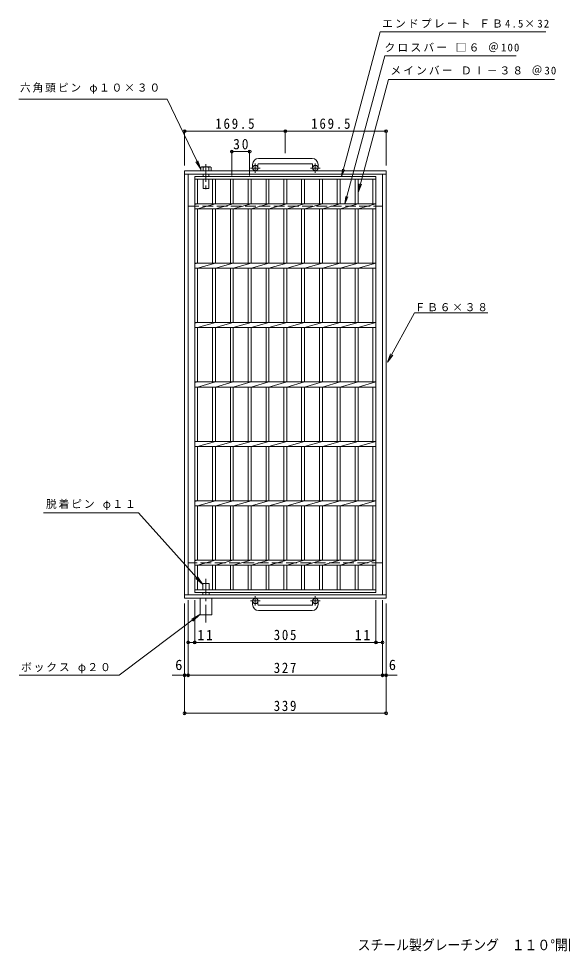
# Model space of a CAD drawing. Units: millimetres, scale not verified. Extents: x -1082 to 1035, y -823 to 777.
# Drawn here: x -1082 to -168, y -793 to 777 of the extents above; entities that cross this region are included whole.
import ezdxf
from ezdxf.enums import TextEntityAlignment as Align

# ---------------------------------------------------------------- set-up
doc = ezdxf.new("R2010")
doc.units = ezdxf.units.MM
doc.header["$LTSCALE"] = 6
doc.header["$PDMODE"] = 32
doc.header["$PDSIZE"] = 4.8
doc.linetypes.add('CHAIN1', pattern=[8, 5, -1, 1, -1])
doc.linetypes.add('DASHED3', pattern=[4, 3, -1])
for name, color, linetype, lineweight in [('A-1_ピット', 2, 'Continuous', 9), ('A-2_蓋', 3, 'Continuous', 9), ('A-4_寸法', 7, 'Continuous', 9), ('A-5_仕様文', 7, 'Continuous', 9), ('A-9_ｸｯｼｮﾝ材', 4, 'Continuous', 9)]:
    doc.layers.add(name, color=color, linetype=linetype, lineweight=lineweight)
doc.layers.add('F-5_F-5ﾚｲﾔ', color=2, linetype='Continuous')
doc.styles.add('ＭＳ ゴシック', font='')
doc.styles.get('ＭＳ ゴシック').set_extended_font_data('MS Gothic')

msp = doc.modelspace()

# ---------------------------------------------------------------- linework, layer by layer
at = {"layer": 'A-1_ピット'}
for p, q in [((-588.715, 541.852), (-678.715, 541.852)), ((-803.215, 521.253), (-803.215, -198.748)), ((-803.215, 521.253), (-464.215, 521.253)), ((-688.715, 531.853), (-688.715, 525.753)), ((-679.715, 531.853), (-679.715, 525.753)), ((-678.715, 532.852), (-588.715, 532.852)), ((-587.715, 531.853), (-587.715, 525.753)), ((-578.715, 531.853), (-578.715, 525.753)), ((-464.215, 521.253), (-464.215, -198.748)), ((-803.215, 515.252), (-464.215, 515.252)), ((-797.215, 515.252), (-797.215, -192.747)), ((-470.215, 515.252), (-470.215, -192.747)), ((-803.215, -192.747), (-464.215, -192.747)), ((-803.215, -198.748), (-464.215, -198.748)), ((-688.715, -209.348), (-688.715, -203.248)), ((-679.715, -209.348), (-679.715, -203.248)), ((-587.715, -209.348), (-587.715, -203.248)), ((-578.715, -209.348), (-578.715, -203.248)), ((-678.715, -210.348), (-588.715, -210.348)), ((-588.715, -219.348), (-678.715, -219.348))]:
    msp.add_line(p, q, dxfattribs=at)
at = {"layer": 'A-1_ピット', "linetype": 'CHAIN1'}
for p, q in [((-676.052, 525.753), (-692.459, 525.753)), ((-684.215, 517.645), (-684.215, 533.243)), ((-575.052, 525.753), (-591.459, 525.753)), ((-583.215, 517.645), (-583.215, 533.243)), ((-676.052, -203.248), (-692.459, -203.248)), ((-684.215, -195.141), (-684.215, -210.738)), ((-575.052, -203.248), (-591.459, -203.248)), ((-583.215, -195.141), (-583.215, -210.738))]:
    msp.add_line(p, q, dxfattribs=at)
at = {"layer": 'A-1_ピット', "linetype": 'DASHED3'}
for p, q in [((-797.215, 461.253), (-470.215, 461.253)), ((-470.215, -138.748), (-797.215, -138.748))]:
    msp.add_line(p, q, dxfattribs=at)
at = {"layer": 'A-1_ピット'}
for centre in [(-684.215, 525.753), (-583.215, 525.753), (-684.215, -203.248), (-583.215, -203.248)]:
    msp.add_circle(centre, 4.5, dxfattribs=at)
for centre, radius, start, end in [((-678.715, 531.853), 10, 90, 180), ((-588.715, 531.853), 10, 0, 90), ((-678.715, 531.853), 1, 90, 180), ((-588.715, 531.853), 1, 0, 90), ((-678.715, -209.348), 10, 180, 270), ((-678.715, -209.348), 1, 180, 270), ((-588.715, -209.348), 10, 270, 0), ((-588.715, -209.348), 1, 270, 0)]:
    msp.add_arc(centre, radius, start, end, dxfattribs=at)
at = {"layer": 'A-2_蓋'}
for p, q in [((-786.215, -188.747), (-786.215, 511.252)), ((-786.215, 511.252), (-481.215, 511.252)), ((-786.215, 506.753), (-481.215, 506.753)), ((-781.215, 465.492), (-781.215, 506.753)), ((-756.214, 506.753), (-756.214, 465.492)), ((-751.215, 506.753), (-751.215, 465.492)), ((-726.215, 506.753), (-726.215, 465.492)), ((-721.215, 506.753), (-721.215, 465.492)), ((-696.215, 506.753), (-696.215, 465.492)), ((-691.215, 506.753), (-691.215, 465.492)), ((-666.215, 506.753), (-666.215, 465.492)), ((-661.215, 506.753), (-661.215, 465.492)), ((-636.215, 506.753), (-636.215, 465.492)), ((-631.215, 506.753), (-631.215, 465.492)), ((-606.214, 506.753), (-606.214, 465.492)), ((-601.215, 506.753), (-601.215, 465.492)), ((-576.215, 506.753), (-576.215, 465.492)), ((-571.215, 506.753), (-571.215, 465.492)), ((-546.215, 506.753), (-546.215, 465.492)), ((-541.215, 506.753), (-541.215, 465.492)), ((-516.215, 506.753), (-516.215, 465.492)), ((-511.215, 506.753), (-511.215, 465.492)), ((-486.215, 506.753), (-486.215, 465.492)), ((-481.215, 511.252), (-481.215, -188.747)), ((-781.215, 465.492), (-786.215, 464.492)), ((-786.215, 465.492), (-481.215, 465.492)), ((-786.215, 457.013), (-481.215, 457.013)), ((-751.215, 465.492), (-781.215, 457.013)), ((-781.215, 365.492), (-781.215, 457.013)), ((-756.214, 457.013), (-756.214, 365.492)), ((-721.215, 465.492), (-751.215, 457.013)), ((-751.215, 457.013), (-751.215, 365.492)), ((-726.215, 457.013), (-726.215, 365.492)), ((-691.215, 465.492), (-721.215, 457.013)), ((-721.215, 457.013), (-721.215, 365.492)), ((-696.215, 457.013), (-696.215, 365.492)), ((-661.215, 465.492), (-691.215, 457.013)), ((-691.215, 457.013), (-691.215, 365.492)), ((-666.215, 457.013), (-666.215, 365.492)), ((-631.215, 465.492), (-661.215, 457.013)), ((-661.215, 457.013), (-661.215, 365.492)), ((-636.215, 457.013), (-636.215, 365.492)), ((-601.215, 465.492), (-631.215, 457.013)), ((-631.215, 457.013), (-631.215, 365.492)), ((-606.214, 457.013), (-606.214, 365.492)), ((-571.215, 465.492), (-601.215, 457.013)), ((-601.215, 457.013), (-601.215, 365.492)), ((-576.215, 457.013), (-576.215, 365.492)), ((-541.215, 465.492), (-571.215, 457.013)), ((-571.215, 457.013), (-571.215, 365.492)), ((-546.215, 457.013), (-546.215, 365.492)), ((-511.215, 465.492), (-541.215, 457.013)), ((-541.215, 457.013), (-541.215, 365.492)), ((-516.215, 457.013), (-516.215, 365.492)), ((-481.215, 465.492), (-511.215, 457.013)), ((-511.215, 457.013), (-511.215, 365.492)), ((-486.215, 457.013), (-486.215, 365.492)), ((-781.215, 365.492), (-786.215, 364.492)), ((-786.215, 365.492), (-481.215, 365.492)), ((-751.215, 365.492), (-781.215, 357.013)), ((-721.215, 365.492), (-751.215, 357.013)), ((-691.215, 365.492), (-721.215, 357.013)), ((-661.215, 365.492), (-691.215, 357.013)), ((-631.215, 365.492), (-661.215, 357.013)), ((-601.215, 365.492), (-631.215, 357.013)), ((-571.215, 365.492), (-601.215, 357.013)), ((-541.215, 365.492), (-571.215, 357.013)), ((-511.215, 365.492), (-541.215, 357.013)), ((-481.215, 365.492), (-511.215, 357.013)), ((-786.215, 357.013), (-481.215, 357.013)), ((-781.215, 265.492), (-781.215, 357.013)), ((-756.214, 357.013), (-756.214, 265.492)), ((-751.215, 357.013), (-751.215, 265.492)), ((-726.215, 357.013), (-726.215, 265.492)), ((-721.215, 357.013), (-721.215, 265.492)), ((-696.215, 357.013), (-696.215, 265.492)), ((-691.215, 357.013), (-691.215, 265.492)), ((-666.215, 357.013), (-666.215, 265.492)), ((-661.215, 357.013), (-661.215, 265.492)), ((-636.215, 357.013), (-636.215, 265.492)), ((-631.215, 357.013), (-631.215, 265.492)), ((-606.214, 357.013), (-606.214, 265.492)), ((-601.215, 357.013), (-601.215, 265.492)), ((-576.215, 357.013), (-576.215, 265.492)), ((-571.215, 357.013), (-571.215, 265.492)), ((-546.215, 357.013), (-546.215, 265.492)), ((-541.215, 357.013), (-541.215, 265.492)), ((-516.215, 357.013), (-516.215, 265.492)), ((-511.215, 357.013), (-511.215, 265.492)), ((-486.215, 357.013), (-486.215, 265.492)), ((-781.215, 265.492), (-786.215, 264.492)), ((-786.215, 265.492), (-481.215, 265.492)), ((-786.215, 257.013), (-481.215, 257.013)), ((-751.215, 265.492), (-781.215, 257.013)), ((-781.215, 165.492), (-781.215, 257.013)), ((-756.214, 257.013), (-756.214, 165.492)), ((-721.215, 265.492), (-751.215, 257.013)), ((-751.215, 257.013), (-751.215, 165.492)), ((-726.215, 257.013), (-726.215, 165.492)), ((-691.215, 265.492), (-721.215, 257.013)), ((-721.215, 257.013), (-721.215, 165.492)), ((-696.215, 257.013), (-696.215, 165.492)), ((-661.215, 265.492), (-691.215, 257.013)), ((-691.215, 257.013), (-691.215, 165.492)), ((-666.215, 257.013), (-666.215, 165.492)), ((-631.215, 265.492), (-661.215, 257.013)), ((-661.215, 257.013), (-661.215, 165.492)), ((-636.215, 257.013), (-636.215, 165.492)), ((-601.215, 265.492), (-631.215, 257.013)), ((-631.215, 257.013), (-631.215, 165.492)), ((-606.214, 257.013), (-606.214, 165.492)), ((-571.215, 265.492), (-601.215, 257.013)), ((-601.215, 257.013), (-601.215, 165.492)), ((-576.215, 257.013), (-576.215, 165.492)), ((-541.215, 265.492), (-571.215, 257.013)), ((-571.215, 257.013), (-571.215, 165.492)), ((-546.215, 257.013), (-546.215, 165.492)), ((-511.215, 265.492), (-541.215, 257.013)), ((-541.215, 257.013), (-541.215, 165.492)), ((-516.215, 257.013), (-516.215, 165.492)), ((-481.215, 265.492), (-511.215, 257.013)), ((-511.215, 257.013), (-511.215, 165.492)), ((-486.215, 257.013), (-486.215, 165.492)), ((-781.215, 165.492), (-786.215, 164.492)), ((-786.215, 165.492), (-481.215, 165.492)), ((-751.215, 165.492), (-781.215, 157.013)), ((-721.215, 165.492), (-751.215, 157.013)), ((-691.215, 165.492), (-721.215, 157.013)), ((-661.215, 165.492), (-691.215, 157.013)), ((-631.215, 165.492), (-661.215, 157.013)), ((-601.215, 165.492), (-631.215, 157.013)), ((-571.215, 165.492), (-601.215, 157.013)), ((-541.215, 165.492), (-571.215, 157.013)), ((-511.215, 165.492), (-541.215, 157.013)), ((-481.215, 165.492), (-511.215, 157.013)), ((-786.215, 157.013), (-481.215, 157.013)), ((-781.215, 65.492), (-781.215, 157.013)), ((-756.214, 157.013), (-756.214, 65.492)), ((-751.215, 157.013), (-751.215, 65.492)), ((-726.215, 157.013), (-726.215, 65.492)), ((-721.215, 157.013), (-721.215, 65.492)), ((-696.215, 157.013), (-696.215, 65.492)), ((-691.215, 157.013), (-691.215, 65.492)), ((-666.215, 157.013), (-666.215, 65.492)), ((-661.215, 157.013), (-661.215, 65.492)), ((-636.215, 157.013), (-636.215, 65.492)), ((-631.215, 157.013), (-631.215, 65.492)), ((-606.214, 157.013), (-606.214, 65.492)), ((-601.215, 157.013), (-601.215, 65.492)), ((-576.215, 157.013), (-576.215, 65.492)), ((-571.215, 157.013), (-571.215, 65.492)), ((-546.215, 157.013), (-546.215, 65.492)), ((-541.215, 157.013), (-541.215, 65.492)), ((-516.215, 157.013), (-516.215, 65.492)), ((-511.215, 157.013), (-511.215, 65.492)), ((-486.215, 157.013), (-486.215, 65.492)), ((-781.215, 65.492), (-786.215, 64.492)), ((-786.215, 65.492), (-481.215, 65.492)), ((-751.215, 65.492), (-781.215, 57.013)), ((-721.215, 65.492), (-751.215, 57.013)), ((-691.215, 65.492), (-721.215, 57.013)), ((-661.215, 65.492), (-691.215, 57.013)), ((-631.215, 65.492), (-661.215, 57.013)), ((-601.215, 65.492), (-631.215, 57.013)), ((-571.215, 65.492), (-601.215, 57.013)), ((-541.215, 65.492), (-571.215, 57.013)), ((-511.215, 65.492), (-541.215, 57.013)), ((-481.215, 65.492), (-511.215, 57.013)), ((-786.215, 57.013), (-481.215, 57.013)), ((-781.215, -34.508), (-781.215, 57.013)), ((-756.214, 57.013), (-756.214, -34.508)), ((-751.215, 57.013), (-751.215, -34.508)), ((-726.215, 57.013), (-726.215, -34.508)), ((-721.215, 57.013), (-721.215, -34.508)), ((-696.215, 57.013), (-696.215, -34.508)), ((-691.215, 57.013), (-691.215, -34.508)), ((-666.215, 57.013), (-666.215, -34.508)), ((-661.215, 57.013), (-661.215, -34.508)), ((-636.215, 57.013), (-636.215, -34.508)), ((-631.215, 57.013), (-631.215, -34.508)), ((-606.214, 57.013), (-606.214, -34.508)), ((-601.215, 57.013), (-601.215, -34.508)), ((-576.215, 57.013), (-576.215, -34.508)), ((-571.215, 57.013), (-571.215, -34.508)), ((-546.215, 57.013), (-546.215, -34.508)), ((-541.215, 57.013), (-541.215, -34.508)), ((-516.215, 57.013), (-516.215, -34.508)), ((-511.215, 57.013), (-511.215, -34.508)), ((-486.215, 57.013), (-486.215, -34.508)), ((-781.215, -34.508), (-786.215, -35.508)), ((-786.215, -34.508), (-481.215, -34.508)), ((-786.215, -42.987), (-481.215, -42.987)), ((-751.215, -34.508), (-781.215, -42.987)), ((-781.215, -134.508), (-781.215, -42.987)), ((-756.214, -42.987), (-756.214, -134.508)), ((-721.215, -34.508), (-751.215, -42.987)), ((-751.215, -42.987), (-751.215, -134.508)), ((-726.215, -42.987), (-726.215, -134.508)), ((-691.215, -34.508), (-721.215, -42.987)), ((-721.215, -42.987), (-721.215, -134.508)), ((-696.215, -42.987), (-696.215, -134.508)), ((-661.215, -34.508), (-691.215, -42.987)), ((-691.215, -42.987), (-691.215, -134.508)), ((-666.215, -42.987), (-666.215, -134.508)), ((-631.215, -34.508), (-661.215, -42.987)), ((-661.215, -42.987), (-661.215, -134.508)), ((-636.215, -42.987), (-636.215, -134.508)), ((-601.215, -34.508), (-631.215, -42.987)), ((-631.215, -42.987), (-631.215, -134.508)), ((-606.214, -42.987), (-606.214, -134.508)), ((-571.215, -34.508), (-601.215, -42.987)), ((-601.215, -42.987), (-601.215, -134.508)), ((-576.215, -42.987), (-576.215, -134.508)), ((-541.215, -34.508), (-571.215, -42.987)), ((-571.215, -42.987), (-571.215, -134.508)), ((-546.215, -42.987), (-546.215, -134.508)), ((-511.215, -34.508), (-541.215, -42.987)), ((-541.215, -42.987), (-541.215, -134.508)), ((-516.215, -42.987), (-516.215, -134.508)), ((-481.215, -34.508), (-511.215, -42.987)), ((-511.215, -42.987), (-511.215, -134.508)), ((-486.215, -42.987), (-486.215, -134.508)), ((-781.215, -134.508), (-786.215, -135.508)), ((-786.215, -134.508), (-481.215, -134.508)), ((-751.215, -134.508), (-781.215, -142.988)), ((-721.215, -134.508), (-751.215, -142.988)), ((-691.215, -134.508), (-721.215, -142.988)), ((-661.215, -134.508), (-691.215, -142.988)), ((-631.215, -134.508), (-661.215, -142.988)), ((-601.215, -134.508), (-631.215, -142.988)), ((-571.215, -134.508), (-601.215, -142.988)), ((-541.215, -134.508), (-571.215, -142.988)), ((-511.215, -134.508), (-541.215, -142.988)), ((-481.215, -134.508), (-511.215, -142.988)), ((-786.215, -142.988), (-481.215, -142.988)), ((-781.215, -184.248), (-781.215, -142.988)), ((-756.214, -142.988), (-756.214, -184.248)), ((-751.215, -142.988), (-751.215, -184.248)), ((-726.215, -142.988), (-726.215, -184.248)), ((-721.215, -142.988), (-721.215, -184.248)), ((-696.215, -142.988), (-696.215, -184.248)), ((-691.215, -142.988), (-691.215, -184.248)), ((-666.215, -142.988), (-666.215, -184.248)), ((-661.215, -142.988), (-661.215, -184.248)), ((-636.215, -142.988), (-636.215, -184.248)), ((-631.215, -142.988), (-631.215, -184.248)), ((-606.214, -142.988), (-606.214, -184.248)), ((-601.215, -142.988), (-601.215, -184.248)), ((-576.215, -142.988), (-576.215, -184.248)), ((-571.215, -142.988), (-571.215, -184.248)), ((-546.215, -142.988), (-546.215, -184.248)), ((-541.215, -142.988), (-541.215, -184.248)), ((-516.215, -142.988), (-516.215, -184.248)), ((-511.215, -142.988), (-511.215, -184.248)), ((-486.215, -142.988), (-486.215, -184.248)), ((-481.215, -184.248), (-786.215, -184.248)), ((-481.215, -188.747), (-786.215, -188.747))]:
    msp.add_line(p, q, dxfattribs=at)
at = {"layer": 'A-4_寸法'}
for p, q in [((-803.215, 530.253), (-803.215, 589.719)), ((-803.215, 587.919), (-633.715, 587.919)), ((-633.715, 550.852), (-633.715, 589.719)), ((-633.715, 587.919), (-464.215, 587.919)), ((-464.215, 530.253), (-464.215, 589.719)), ((-723.715, 513.359), (-723.715, 555.205)), ((-723.715, 553.405), (-693.715, 553.405)), ((-693.715, 513.359), (-693.715, 555.205)), ((-797.215, -201.747), (-797.215, -330.223)), ((-786.215, -201.747), (-786.215, -274.727)), ((-481.215, -201.747), (-481.215, -274.727)), ((-470.215, -201.747), (-470.215, -330.223)), ((-803.215, -207.747), (-803.215, -394.231)), ((-464.215, -207.747), (-464.215, -394.231)), ((-823.867, -328.423), (-797.215, -328.423)), ((-797.215, -328.423), (-470.215, -328.423)), ((-470.215, -328.423), (-445.247, -328.423)), ((-464.215, -337.423), (-464.215, -330.223)), ((-803.215, -392.431), (-464.215, -392.431))]:
    msp.add_line(p, q, dxfattribs=at)
msp.add_lwpolyline([(-797.215, -272.927), (-786.215, -272.927), (-481.215, -272.927), (-470.215, -272.927)], dxfattribs=at)
for p in [(-803.215, 587.919), (-633.715, 587.919), (-464.215, 587.919), (-723.715, 553.405), (-693.715, 553.405), (-797.215, -272.927), (-786.215, -272.927), (-481.215, -272.927), (-470.215, -272.927), (-803.215, -328.423), (-797.215, -328.423), (-470.215, -328.423), (-464.215, -328.423), (-803.215, -392.431), (-464.215, -392.431)]:
    msp.add_point(p, dxfattribs=at)
at = {"layer": 'A-5_仕様文'}
for p, q in [((-511.215, 484.529), (-460.226, 674.82)), ((-460.226, 674.82), (-180.685, 674.82)), ((-832.722, 641.432), (-1082.369, 641.432)), ((-832.722, 641.432), (-776.1, 523.793)), ((-776.1, 523.793), (-784.314, 536.344)), ((-776.1, 523.793), (-780.785, 538.042)), ((-539.198, 511.252), (-537.567, 523.645)), ((-539.198, 511.252), (-534.415, 522.801)), ((-511.215, 484.529), (-509.257, 499.4)), ((-511.215, 484.529), (-505.475, 498.387)), ((-533.309, 465.492), (-531.677, 477.885)), ((-533.309, 465.492), (-528.525, 477.041)), ((-416.405, 281.911), (-292.865, 281.911)), ((-461.957, 198.795), (-453.093, 210.896)), ((-880.61, -54.91), (-1040.325, -54.91)), ((-880.61, -54.91), (-772.715, -175.422)), ((-772.715, -175.422), (-784.093, -165.648)), ((-772.715, -175.422), (-781.176, -163.036)), ((-913.115, -328.423), (-777.215, -225.355)), ((-777.215, -225.355), (-791.756, -234.157)), ((-777.215, -225.355), (-789.393, -237.28)), ((-1081.647, -328.423), (-913.115, -328.423))]:
    msp.add_line(p, q, dxfattribs=at)
for points in [[(-539.198, 511.252), (-473.934, 754.821), (-195.616, 754.821)], [(-533.309, 465.492), (-466.501, 714.821), (-245.363, 714.821)], [(-416.405, 281.911), (-461.957, 198.795), (-456.527, 212.778)]]:
    msp.add_lwpolyline(points, dxfattribs=at)
at = {"layer": 'A-9_ｸｯｼｮﾝ材'}
for p, q in [((-776.1, 526.909), (-776.1, 521.253)), ((-774.157, 527.653), (-760.272, 527.653)), ((-772.215, 521.253), (-772.215, 526.909)), ((-762.215, 521.253), (-762.215, 526.909)), ((-758.33, 526.909), (-758.33, 521.253)), ((-772.215, 511.253), (-772.215, 515.253)), ((-772.215, 492.065), (-772.215, 506.753)), ((-762.215, 511.253), (-762.215, 515.253)), ((-762.215, 492.065), (-762.215, 506.753)), ((-771.403, 491.253), (-772.215, 492.065)), ((-763.027, 491.253), (-771.403, 491.253)), ((-763.027, 491.253), (-762.215, 492.065)), ((-761.715, -173.746), (-772.715, -173.746)), ((-772.715, -184.248), (-772.715, -173.746)), ((-761.715, -184.248), (-761.715, -173.746)), ((-777.215, -198.746), (-777.215, -226.746)), ((-772.715, -192.746), (-772.715, -188.746)), ((-761.715, -192.746), (-761.715, -188.746)), ((-757.215, -198.746), (-757.215, -226.746)), ((-757.215, -226.746), (-777.215, -226.746))]:
    msp.add_line(p, q, dxfattribs=at)
at = {"layer": 'A-9_ｸｯｼｮﾝ材', "linetype": 'CHAIN1'}
for p, q in [((-767.215, 532.351), (-767.215, 487.719)), ((-767.215, -239.774), (-767.215, -165.85))]:
    msp.add_line(p, q, dxfattribs=at)
at = {"layer": 'A-9_ｸｯｼｮﾝ材'}
for centre, radius, start, end in [((-774.157, 524.743), 2.91, 48.12389, 131.8763), ((-767.215, 510.462), 17.19, 73.09029, 106.90971), ((-760.272, 524.743), 2.91, 48.1237, 131.87611)]:
    msp.add_arc(centre, radius, start, end, dxfattribs=at)

# ---------------------------------------------------------------- texts
at = {"layer": 'A-4_寸法', "color": 2, "style": 'ＭＳ ゴシック'}
for p in [(-818.917, -324.823), (-459.519, -324.823)]:
    msp.add_text('6', height=17.6, dxfattribs=at).set_placement(p, align=Align.BOTTOM_LEFT)
at = {"layer": 'A-4_寸法', "color": 2, "char_height": 17.6, "attachment_point": 7, "style": 'ＭＳ ゴシック'}
for s, insert in [('\\T1.28;\\W0.9;169.5', (-751.465, 591.519)), ('\\T1.28;\\W0.9;169.5', (-590.07, 591.519)), ('\\T1.27;\\W0.95;30', (-721.465, 557.005)), ('\\T1.27;\\W0.95;11', (-781.582, -269.327)), ('\\T1.27;\\W0.9;305', (-653.215, -269.327)), ('\\T1.27;\\W0.95;11', (-516.765, -269.327)), ('\\T1.27;\\W0.9;327', (-653.215, -324.823)), ('\\T1.27;\\W0.9;339', (-653.215, -388.831))]:
    msp.add_mtext(s, dxfattribs=dict(at, insert=insert))
at = {"layer": 'A-5_仕様文', "char_height": 13.2, "attachment_point": 7, "style": 'ＭＳ ゴシック'}
for s, insert in [('\\T1.21;エンドプレート\\~ＦＢ4.5×32', (-470.917, 761.534)), ('\\T1.21;クロスバー\\~□６\\~＠100', (-466.743, 720.81)), ('\\T1.2;メインバー\\~ＤⅠ－３８\\~＠30', (-456.869, 682.056)), ('\\T1.18;六角頭ピン\\~φ１０×３０', (-1080.19, 650.866)), ('\\T1.17;ＦＢ６×３８', (-415.977, 284.488)), ('\\T1.18;脱着ピン\\~φ１１', (-1036.427, -50.219)), ('\\T1.18;ボックス\\~φ２０', (-1078.323, -324.971))]:
    msp.add_mtext(s, dxfattribs=dict(at, insert=insert))
at = {"layer": 'F-5_F-5ﾚｲﾔ', "style": 'ＭＳ ゴシック', "width": 0.9}
msp.add_text('スチール製グレーチング\u3000１１０°開閉式\u3000滑り止め模様付', height=17.6, dxfattribs=at).set_placement((-512.046, -796.524), align=Align.BOTTOM_LEFT)

doc.saveas('drawing.dxf')
